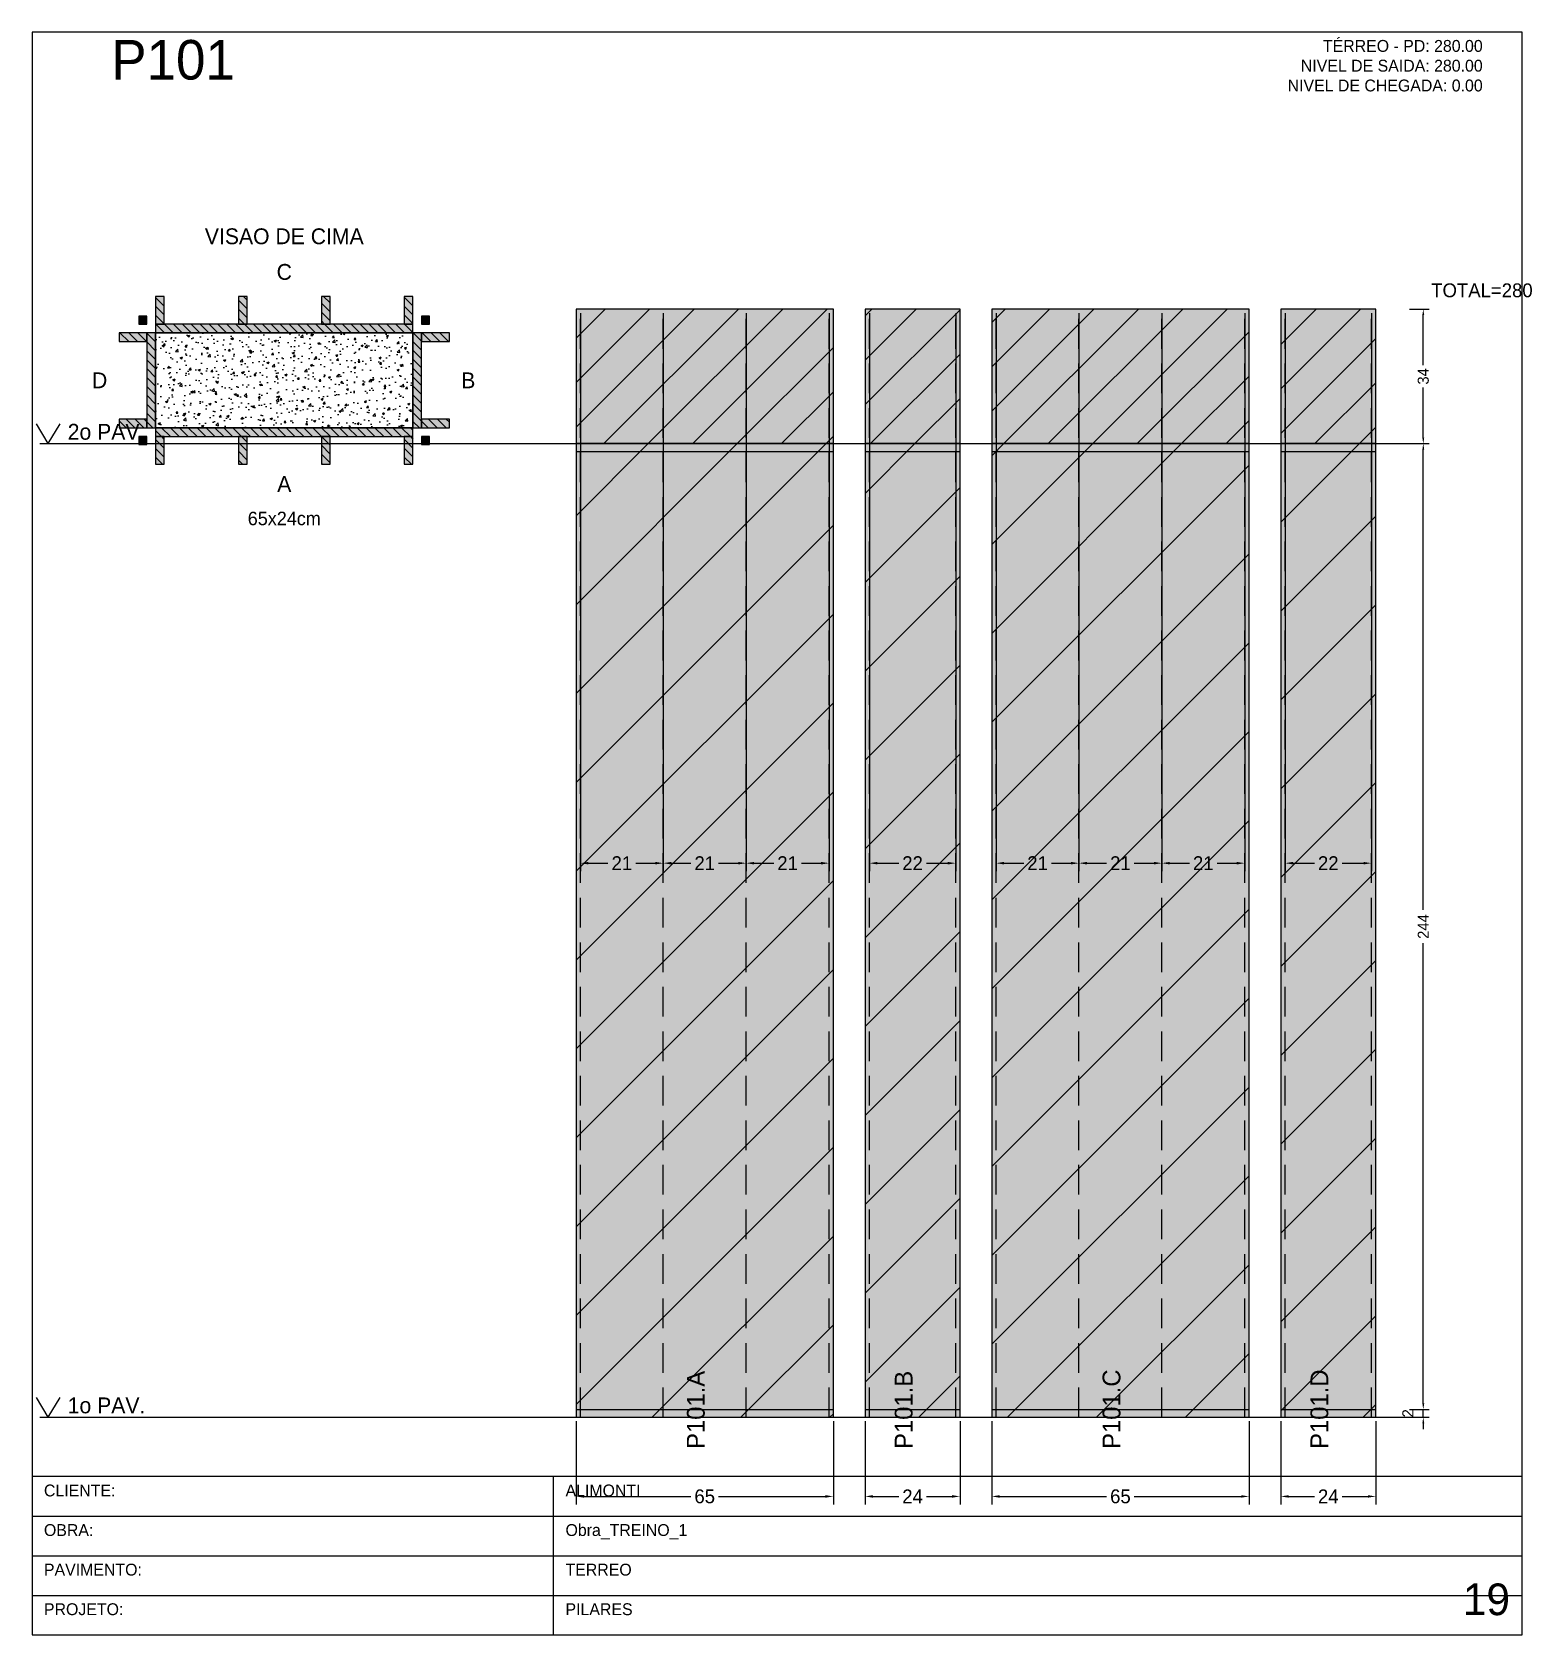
# Model space of a CAD drawing. Header units: metres. Extents: x 0 to 2089, y 0 to 2105.
# Drawn here: x 1263.2 to 1642, y 1275 to 1680 of the extents above; entities that cross this region are included whole.
import ezdxf
from ezdxf.enums import TextEntityAlignment as Align

# ---------------------------------------------------------------- set-up
doc = ezdxf.new("R2010")
doc.units = ezdxf.units.M
doc.linetypes.add('HIDDEN', pattern=[0.375, 0.25, -0.125])
for name, color, linetype in [('BORDA_CELULA', 9, 'Continuous'), ('CARIMBO', 9, 'Continuous'), ('CHAPA', 1, 'Continuous'), ('CONCRETO', 4, 'Continuous'), ('COTA', 241, 'Continuous'), ('Hachura', 251, 'Continuous'), ('LABEL_ID', 3, 'Continuous'), ('Nivel', 4, 'Continuous'), ('NOMENCLATURA', 1, 'Continuous'), ('Paineis', 200, 'Continuous'), ('SARR_2.2x7', 40, 'Continuous'), ('Texto Secao', 2, 'Continuous'), ('TEXTO_GERAL', 2, 'Continuous')]:
    doc.layers.add(name, color=color, linetype=linetype)
doc.dimstyles.new('FACE_DIM', dxfattribs={"dimtxt": 3.5, "dimasz": 2, "dimexe": 2, "dimexo": 1, "dimgap": 1, "dimtad": 1, "dimdec": 0, "dimrnd": 1, "dimcen": 2.5, "dimclrd": 241, "dimclre": 241, "dimclrt": 241, "dimazin": 3, "dimtfac": 1, "dimtmove": 0, "dimatfit": 3})

# ---------------------------------------------------------------- blocks, each defined once
blk = doc.blocks.new('_CLOSEDFILLED')
at = {"color": 0, "linetype": 'BYBLOCK'}
blk.add_solid([(-1, 0.16), (0, 0), (-1, -0.16)], dxfattribs=at)
blk = doc.blocks.new('*D257')
at = {"color": 241}
for p, q in [((1400.6, 1329), (1400.6, 1308)), ((1465.6, 1329), (1465.6, 1308)), ((1402.6, 1310), (1429.6, 1310)), ((1436.6, 1310), (1463.6, 1310))]:
    blk.add_line(p, q, dxfattribs=at)
at = {"layer": 'Defpoints'}
for p in [(1400.6, 1330), (1465.6, 1330), (1400.6, 1310)]:
    blk.add_point(p, dxfattribs=at)
at = {"color": 241, "xscale": 2, "yscale": 2, "rotation": 180}
blk.add_blockref('_CLOSEDFILLED', (1400.6, 1310), dxfattribs=at)
at = {"color": 241, "xscale": 2, "yscale": 2}
blk.add_blockref('_CLOSEDFILLED', (1465.6, 1310), dxfattribs=at)
at = {"color": 241, "insert": (1433.1, 1310), "char_height": 3.5, "attachment_point": 5}
blk.add_mtext('65', dxfattribs=at)
blk = doc.blocks.new('*D258')
at = {"color": 241}
for p, q in [((1401.7, 1609), (1401.7, 1468)), ((1422.63, 1609), (1422.63, 1468)), ((1403.7, 1470), (1408.67, 1470)), ((1415.67, 1470), (1420.63, 1470))]:
    blk.add_line(p, q, dxfattribs=at)
at = {"layer": 'Defpoints'}
for p in [(1401.7, 1610), (1422.63, 1610), (1401.7, 1470)]:
    blk.add_point(p, dxfattribs=at)
at = {"color": 241, "xscale": 2, "yscale": 2, "rotation": 180}
blk.add_blockref('_CLOSEDFILLED', (1401.7, 1470), dxfattribs=at)
at = {"color": 241, "xscale": 2, "yscale": 2}
blk.add_blockref('_CLOSEDFILLED', (1422.63, 1470), dxfattribs=at)
at = {"color": 241, "insert": (1412.17, 1470), "char_height": 3.5, "attachment_point": 5}
blk.add_mtext('21', dxfattribs=at)
blk = doc.blocks.new('*D259')
at = {"color": 241}
for p, q in [((1422.63, 1609), (1422.63, 1468)), ((1443.57, 1609), (1443.57, 1468)), ((1424.63, 1470), (1429.6, 1470)), ((1436.6, 1470), (1441.57, 1470))]:
    blk.add_line(p, q, dxfattribs=at)
at = {"layer": 'Defpoints'}
for p in [(1422.63, 1610), (1443.57, 1610), (1422.63, 1470)]:
    blk.add_point(p, dxfattribs=at)
at = {"color": 241, "xscale": 2, "yscale": 2, "rotation": 180}
blk.add_blockref('_CLOSEDFILLED', (1422.63, 1470), dxfattribs=at)
at = {"color": 241, "xscale": 2, "yscale": 2}
blk.add_blockref('_CLOSEDFILLED', (1443.57, 1470), dxfattribs=at)
at = {"color": 241, "insert": (1433.1, 1470), "char_height": 3.5, "attachment_point": 5}
blk.add_mtext('21', dxfattribs=at)
blk = doc.blocks.new('*D260')
at = {"color": 241}
for p, q in [((1443.57, 1609), (1443.57, 1468)), ((1464.5, 1609), (1464.5, 1468)), ((1445.57, 1470), (1450.53, 1470)), ((1457.53, 1470), (1462.5, 1470))]:
    blk.add_line(p, q, dxfattribs=at)
at = {"layer": 'Defpoints'}
for p in [(1443.57, 1610), (1464.5, 1610), (1443.57, 1470)]:
    blk.add_point(p, dxfattribs=at)
at = {"color": 241, "xscale": 2, "yscale": 2, "rotation": 180}
blk.add_blockref('_CLOSEDFILLED', (1443.57, 1470), dxfattribs=at)
at = {"color": 241, "xscale": 2, "yscale": 2}
blk.add_blockref('_CLOSEDFILLED', (1464.5, 1470), dxfattribs=at)
at = {"color": 241, "insert": (1454.03, 1470), "char_height": 3.5, "attachment_point": 5}
blk.add_mtext('21', dxfattribs=at)
blk = doc.blocks.new('*D261')
at = {"color": 241}
for p, q in [((1473.6, 1329), (1473.6, 1308)), ((1497.6, 1329), (1497.6, 1308)), ((1475.6, 1310), (1482.1, 1310)), ((1489.1, 1310), (1495.6, 1310))]:
    blk.add_line(p, q, dxfattribs=at)
at = {"layer": 'Defpoints'}
for p in [(1473.6, 1330), (1497.6, 1330), (1473.6, 1310)]:
    blk.add_point(p, dxfattribs=at)
at = {"color": 241, "xscale": 2, "yscale": 2, "rotation": 180}
blk.add_blockref('_CLOSEDFILLED', (1473.6, 1310), dxfattribs=at)
at = {"color": 241, "xscale": 2, "yscale": 2}
blk.add_blockref('_CLOSEDFILLED', (1497.6, 1310), dxfattribs=at)
at = {"color": 241, "insert": (1485.6, 1310), "char_height": 3.5, "attachment_point": 5}
blk.add_mtext('24', dxfattribs=at)
blk = doc.blocks.new('*D262')
at = {"color": 241}
for p, q in [((1474.7, 1609), (1474.7, 1468)), ((1496.5, 1609), (1496.5, 1468)), ((1476.7, 1470), (1482.1, 1470)), ((1489.1, 1470), (1494.5, 1470))]:
    blk.add_line(p, q, dxfattribs=at)
at = {"layer": 'Defpoints'}
for p in [(1474.7, 1610), (1496.5, 1610), (1474.7, 1470)]:
    blk.add_point(p, dxfattribs=at)
at = {"color": 241, "xscale": 2, "yscale": 2, "rotation": 180}
blk.add_blockref('_CLOSEDFILLED', (1474.7, 1470), dxfattribs=at)
at = {"color": 241, "xscale": 2, "yscale": 2}
blk.add_blockref('_CLOSEDFILLED', (1496.5, 1470), dxfattribs=at)
at = {"color": 241, "insert": (1485.6, 1470), "char_height": 3.5, "attachment_point": 5}
blk.add_mtext('22', dxfattribs=at)
blk = doc.blocks.new('*D263')
at = {"color": 241}
for p, q in [((1505.6, 1329), (1505.6, 1308)), ((1570.6, 1329), (1570.6, 1308)), ((1507.6, 1310), (1534.6, 1310)), ((1541.6, 1310), (1568.6, 1310))]:
    blk.add_line(p, q, dxfattribs=at)
at = {"layer": 'Defpoints'}
for p in [(1505.6, 1330), (1570.6, 1330), (1505.6, 1310)]:
    blk.add_point(p, dxfattribs=at)
at = {"color": 241, "xscale": 2, "yscale": 2, "rotation": 180}
blk.add_blockref('_CLOSEDFILLED', (1505.6, 1310), dxfattribs=at)
at = {"color": 241, "xscale": 2, "yscale": 2}
blk.add_blockref('_CLOSEDFILLED', (1570.6, 1310), dxfattribs=at)
at = {"color": 241, "insert": (1538.1, 1310), "char_height": 3.5, "attachment_point": 5}
blk.add_mtext('65', dxfattribs=at)
blk = doc.blocks.new('*D264')
at = {"color": 241}
for p, q in [((1506.7, 1609), (1506.7, 1468)), ((1527.63, 1609), (1527.63, 1468)), ((1508.7, 1470), (1513.67, 1470)), ((1520.67, 1470), (1525.63, 1470))]:
    blk.add_line(p, q, dxfattribs=at)
at = {"layer": 'Defpoints'}
for p in [(1506.7, 1610), (1527.63, 1610), (1506.7, 1470)]:
    blk.add_point(p, dxfattribs=at)
at = {"color": 241, "xscale": 2, "yscale": 2, "rotation": 180}
blk.add_blockref('_CLOSEDFILLED', (1506.7, 1470), dxfattribs=at)
at = {"color": 241, "xscale": 2, "yscale": 2}
blk.add_blockref('_CLOSEDFILLED', (1527.63, 1470), dxfattribs=at)
at = {"color": 241, "insert": (1517.17, 1470), "char_height": 3.5, "attachment_point": 5}
blk.add_mtext('21', dxfattribs=at)
blk = doc.blocks.new('*D265')
at = {"color": 241}
for p, q in [((1527.63, 1609), (1527.63, 1468)), ((1548.57, 1609), (1548.57, 1468)), ((1529.63, 1470), (1534.6, 1470)), ((1541.6, 1470), (1546.57, 1470))]:
    blk.add_line(p, q, dxfattribs=at)
at = {"layer": 'Defpoints'}
for p in [(1527.63, 1610), (1548.57, 1610), (1527.63, 1470)]:
    blk.add_point(p, dxfattribs=at)
at = {"color": 241, "xscale": 2, "yscale": 2, "rotation": 180}
blk.add_blockref('_CLOSEDFILLED', (1527.63, 1470), dxfattribs=at)
at = {"color": 241, "xscale": 2, "yscale": 2}
blk.add_blockref('_CLOSEDFILLED', (1548.57, 1470), dxfattribs=at)
at = {"color": 241, "insert": (1538.1, 1470), "char_height": 3.5, "attachment_point": 5}
blk.add_mtext('21', dxfattribs=at)
blk = doc.blocks.new('*D266')
at = {"color": 241}
for p, q in [((1548.57, 1609), (1548.57, 1468)), ((1569.5, 1609), (1569.5, 1468)), ((1550.57, 1470), (1555.53, 1470)), ((1562.53, 1470), (1567.5, 1470))]:
    blk.add_line(p, q, dxfattribs=at)
at = {"layer": 'Defpoints'}
for p in [(1548.57, 1610), (1569.5, 1610), (1548.57, 1470)]:
    blk.add_point(p, dxfattribs=at)
at = {"color": 241, "xscale": 2, "yscale": 2, "rotation": 180}
blk.add_blockref('_CLOSEDFILLED', (1548.57, 1470), dxfattribs=at)
at = {"color": 241, "xscale": 2, "yscale": 2}
blk.add_blockref('_CLOSEDFILLED', (1569.5, 1470), dxfattribs=at)
at = {"color": 241, "insert": (1559.03, 1470), "char_height": 3.5, "attachment_point": 5}
blk.add_mtext('21', dxfattribs=at)
blk = doc.blocks.new('*D267')
at = {"color": 241}
for p, q in [((1578.6, 1329), (1578.6, 1308)), ((1602.6, 1329), (1602.6, 1308)), ((1580.6, 1310), (1587.1, 1310)), ((1594.1, 1310), (1600.6, 1310))]:
    blk.add_line(p, q, dxfattribs=at)
at = {"layer": 'Defpoints'}
for p in [(1578.6, 1330), (1602.6, 1330), (1578.6, 1310)]:
    blk.add_point(p, dxfattribs=at)
at = {"color": 241, "xscale": 2, "yscale": 2, "rotation": 180}
blk.add_blockref('_CLOSEDFILLED', (1578.6, 1310), dxfattribs=at)
at = {"color": 241, "xscale": 2, "yscale": 2}
blk.add_blockref('_CLOSEDFILLED', (1602.6, 1310), dxfattribs=at)
at = {"color": 241, "insert": (1590.6, 1310), "char_height": 3.5, "attachment_point": 5}
blk.add_mtext('24', dxfattribs=at)
blk = doc.blocks.new('*D268')
at = {"color": 241}
for p, q in [((1579.7, 1609), (1579.7, 1468)), ((1601.5, 1609), (1601.5, 1468)), ((1581.7, 1470), (1587.1, 1470)), ((1594.1, 1470), (1599.5, 1470))]:
    blk.add_line(p, q, dxfattribs=at)
at = {"layer": 'Defpoints'}
for p in [(1579.7, 1610), (1601.5, 1610), (1579.7, 1470)]:
    blk.add_point(p, dxfattribs=at)
at = {"color": 241, "xscale": 2, "yscale": 2, "rotation": 180}
blk.add_blockref('_CLOSEDFILLED', (1579.7, 1470), dxfattribs=at)
at = {"color": 241, "xscale": 2, "yscale": 2}
blk.add_blockref('_CLOSEDFILLED', (1601.5, 1470), dxfattribs=at)
at = {"color": 241, "insert": (1590.6, 1470), "char_height": 3.5, "attachment_point": 5}
blk.add_mtext('22', dxfattribs=at)
blk = doc.blocks.new('*D270')
at = {"color": 241}
for p, q in [((1611.1, 1576), (1616.1, 1576)), ((1614.6, 1458.2), (1614.6, 1574.5)), ((1614.6, 1333.5), (1614.6, 1449.8)), ((1611.1, 1332), (1616.1, 1332))]:
    blk.add_line(p, q, dxfattribs=at)
at = {"layer": 'Defpoints'}
for p in [(1610.6, 1576), (1610.6, 1332), (1614.6, 1332)]:
    blk.add_point(p, dxfattribs=at)
at = {"color": 241, "xscale": 1.5, "yscale": 1.5}
for p, rotation in [((1614.6, 1576), 90), ((1614.6, 1332), 270)]:
    blk.add_blockref('_CLOSEDFILLED', p, dxfattribs=dict(at, rotation=rotation))
at = {"color": 241, "insert": (1614.6, 1454), "char_height": 2.8, "attachment_point": 5, "rotation": 90}
blk.add_mtext('244', dxfattribs=at)
blk = doc.blocks.new('*D271')
at = {"color": 241}
for p, q in [((1611.1, 1610), (1616.1, 1610)), ((1614.6, 1595.8), (1614.6, 1608.5)), ((1614.6, 1577.5), (1614.6, 1590.2)), ((1611.1, 1576), (1616.1, 1576))]:
    blk.add_line(p, q, dxfattribs=at)
at = {"layer": 'Defpoints'}
for p in [(1610.6, 1610), (1610.6, 1576), (1614.6, 1576)]:
    blk.add_point(p, dxfattribs=at)
at = {"color": 241, "xscale": 1.5, "yscale": 1.5}
for p, rotation in [((1614.6, 1610), 90), ((1614.6, 1576), 270)]:
    blk.add_blockref('_CLOSEDFILLED', p, dxfattribs=dict(at, rotation=rotation))
at = {"color": 241, "insert": (1614.6, 1593), "char_height": 2.8, "attachment_point": 5, "rotation": 90}
blk.add_mtext('34', dxfattribs=at)

msp = doc.modelspace()

# ---------------------------------------------------------------- hatches: boundary and pattern name
at = {"layer": 'CHAPA'}
for points in [[(1290.2, 1606.2), (1292.2, 1606.2), (1292.2, 1608.2), (1290.2, 1608.2)], [(1361.6, 1606.2), (1363.6, 1606.2), (1363.6, 1608.2), (1361.6, 1608.2)], [(1290.2, 1575.8), (1292.2, 1575.8), (1292.2, 1577.8), (1290.2, 1577.8)], [(1361.6, 1575.8), (1363.6, 1575.8), (1363.6, 1577.8), (1361.6, 1577.8)]]:
    msp.add_hatch(color=1, dxfattribs=at).paths.add_polyline_path(points)
at = {"layer": 'COTA'}
h = msp.add_hatch(dxfattribs=at)
h.set_pattern_fill('AR-CONC', color=256, scale=0.03)
h.paths.add_polyline_path([(1294.4, 1580), (1359.4, 1580), (1359.4, 1604), (1294.4, 1604)])
at = {"layer": 'Hachura'}
for points in [[(1400.6, 1576), (1465.6, 1576), (1465.6, 1610), (1400.6, 1610)], [(1473.6, 1576), (1497.6, 1576), (1497.6, 1610), (1473.6, 1610)], [(1505.6, 1576), (1570.6, 1576), (1570.6, 1610), (1505.6, 1610)], [(1578.6, 1576), (1602.6, 1576), (1602.6, 1610), (1578.6, 1610)], [(1400.6, 1330), (1465.6, 1330), (1465.6, 1576), (1400.6, 1576)], [(1473.6, 1330), (1497.6, 1330), (1497.6, 1576), (1473.6, 1576)], [(1505.6, 1330), (1570.6, 1330), (1570.6, 1576), (1505.6, 1576)], [(1578.6, 1330), (1602.6, 1330), (1602.6, 1576), (1578.6, 1576)]]:
    msp.add_hatch(color=256, dxfattribs=at).paths.add_polyline_path(points)
h = msp.add_hatch(dxfattribs=at)
h.set_pattern_fill('ANSI31', color=256, scale=2.5)
h.paths.add_polyline_path([(1400.6, 1576), (1465.6, 1576), (1465.6, 1610), (1400.6, 1610)])
h = msp.add_hatch(dxfattribs=at)
h.set_pattern_fill('ANSI31', color=256, scale=2.5)
h.paths.add_polyline_path([(1473.6, 1576), (1497.6, 1576), (1497.6, 1610), (1473.6, 1610)])
h = msp.add_hatch(dxfattribs=at)
h.set_pattern_fill('ANSI31', color=256, scale=2.5)
h.paths.add_polyline_path([(1505.6, 1576), (1570.6, 1576), (1570.6, 1610), (1505.6, 1610)])
h = msp.add_hatch(dxfattribs=at)
h.set_pattern_fill('ANSI31', color=256, scale=2.5)
h.paths.add_polyline_path([(1578.6, 1576), (1602.6, 1576), (1602.6, 1610), (1578.6, 1610)])
h = msp.add_hatch(dxfattribs=at)
h.set_pattern_fill('ANSI31', color=256, scale=5)
h.paths.add_polyline_path([(1400.6, 1330), (1465.6, 1330), (1465.6, 1576), (1400.6, 1576)])
h = msp.add_hatch(dxfattribs=at)
h.set_pattern_fill('ANSI31', color=256, scale=5)
h.paths.add_polyline_path([(1473.6, 1330), (1497.6, 1330), (1497.6, 1576), (1473.6, 1576)])
h = msp.add_hatch(dxfattribs=at)
h.set_pattern_fill('ANSI31', color=256, scale=5)
h.paths.add_polyline_path([(1505.6, 1330), (1570.6, 1330), (1570.6, 1576), (1505.6, 1576)])
h = msp.add_hatch(dxfattribs=at)
h.set_pattern_fill('ANSI31', color=256, scale=5)
h.paths.add_polyline_path([(1578.6, 1330), (1602.6, 1330), (1602.6, 1576), (1578.6, 1576)])
at = {"layer": 'Paineis'}
for points in [[(1292.2, 1580), (1294.4, 1580), (1294.4, 1604), (1292.2, 1604)], [(1294.4, 1604), (1359.4, 1604), (1359.4, 1606.2), (1294.4, 1606.2)], [(1359.4, 1580), (1361.6, 1580), (1361.6, 1604), (1359.4, 1604)], [(1294.4, 1577.8), (1359.4, 1577.8), (1359.4, 1580), (1294.4, 1580)]]:
    msp.add_hatch(color=256, dxfattribs=at).paths.add_polyline_path(points)
h = msp.add_hatch(dxfattribs=at)
h.set_pattern_fill('ANSI31', color=256, scale=0.5, angle=270)
h.paths.add_polyline_path([(1292.2, 1580), (1294.4, 1580), (1294.4, 1604), (1292.2, 1604)])
h = msp.add_hatch(dxfattribs=at)
h.set_pattern_fill('ANSI31', color=256, scale=0.5, angle=270)
h.paths.add_polyline_path([(1294.4, 1604), (1359.4, 1604), (1359.4, 1606.2), (1294.4, 1606.2)])
h = msp.add_hatch(dxfattribs=at)
h.set_pattern_fill('ANSI31', color=256, scale=0.5, angle=270)
h.paths.add_polyline_path([(1359.4, 1580), (1361.6, 1580), (1361.6, 1604), (1359.4, 1604)])
h = msp.add_hatch(dxfattribs=at)
h.set_pattern_fill('ANSI31', color=256, scale=0.5, angle=270)
h.paths.add_polyline_path([(1294.4, 1577.8), (1359.4, 1577.8), (1359.4, 1580), (1294.4, 1580)])
at = {"layer": 'SARR_2.2x7'}
for points in [[(1294.4, 1606.2), (1296.6, 1606.2), (1296.6, 1613.2), (1294.4, 1613.2)], [(1315.33, 1606.2), (1317.53, 1606.2), (1317.53, 1613.2), (1315.33, 1613.2)], [(1336.27, 1606.2), (1338.47, 1606.2), (1338.47, 1613.2), (1336.27, 1613.2)], [(1357.2, 1606.2), (1359.4, 1606.2), (1359.4, 1613.2), (1357.2, 1613.2)], [(1285.2, 1601.8), (1292.2, 1601.8), (1292.2, 1604), (1285.2, 1604)], [(1361.6, 1601.8), (1368.6, 1601.8), (1368.6, 1604), (1361.6, 1604)], [(1285.2, 1580), (1292.2, 1580), (1292.2, 1582.2), (1285.2, 1582.2)], [(1361.6, 1580), (1368.6, 1580), (1368.6, 1582.2), (1361.6, 1582.2)], [(1294.4, 1570.8), (1296.6, 1570.8), (1296.6, 1577.8), (1294.4, 1577.8)], [(1315.33, 1570.8), (1317.53, 1570.8), (1317.53, 1577.8), (1315.33, 1577.8)], [(1336.27, 1570.8), (1338.47, 1570.8), (1338.47, 1577.8), (1336.27, 1577.8)], [(1357.2, 1570.8), (1359.4, 1570.8), (1359.4, 1577.8), (1357.2, 1577.8)]]:
    msp.add_hatch(color=256, dxfattribs=at).paths.add_polyline_path(points)
h = msp.add_hatch(dxfattribs=at)
h.set_pattern_fill('ANSI31', color=256, scale=0.5, angle=270)
h.paths.add_polyline_path([(1294.4, 1606.2), (1296.6, 1606.2), (1296.6, 1613.2), (1294.4, 1613.2)])
h = msp.add_hatch(dxfattribs=at)
h.set_pattern_fill('ANSI31', color=256, scale=0.5, angle=270)
h.paths.add_polyline_path([(1315.33, 1606.2), (1317.53, 1606.2), (1317.53, 1613.2), (1315.33, 1613.2)])
h = msp.add_hatch(dxfattribs=at)
h.set_pattern_fill('ANSI31', color=256, scale=0.5, angle=270)
h.paths.add_polyline_path([(1336.27, 1606.2), (1338.47, 1606.2), (1338.47, 1613.2), (1336.27, 1613.2)])
h = msp.add_hatch(dxfattribs=at)
h.set_pattern_fill('ANSI31', color=256, scale=0.5, angle=270)
h.paths.add_polyline_path([(1357.2, 1606.2), (1359.4, 1606.2), (1359.4, 1613.2), (1357.2, 1613.2)])
h = msp.add_hatch(dxfattribs=at)
h.set_pattern_fill('ANSI31', color=256, scale=0.5, angle=270)
h.paths.add_polyline_path([(1285.2, 1601.8), (1292.2, 1601.8), (1292.2, 1604), (1285.2, 1604)])
h = msp.add_hatch(dxfattribs=at)
h.set_pattern_fill('ANSI31', color=256, scale=0.5, angle=270)
h.paths.add_polyline_path([(1361.6, 1601.8), (1368.6, 1601.8), (1368.6, 1604), (1361.6, 1604)])
h = msp.add_hatch(dxfattribs=at)
h.set_pattern_fill('ANSI31', color=256, scale=0.5, angle=270)
h.paths.add_polyline_path([(1285.2, 1580), (1292.2, 1580), (1292.2, 1582.2), (1285.2, 1582.2)])
h = msp.add_hatch(dxfattribs=at)
h.set_pattern_fill('ANSI31', color=256, scale=0.5, angle=270)
h.paths.add_polyline_path([(1361.6, 1580), (1368.6, 1580), (1368.6, 1582.2), (1361.6, 1582.2)])
h = msp.add_hatch(dxfattribs=at)
h.set_pattern_fill('ANSI31', color=256, scale=0.5, angle=270)
h.paths.add_polyline_path([(1294.4, 1570.8), (1296.6, 1570.8), (1296.6, 1577.8), (1294.4, 1577.8)])
h = msp.add_hatch(dxfattribs=at)
h.set_pattern_fill('ANSI31', color=256, scale=0.5, angle=270)
h.paths.add_polyline_path([(1315.33, 1570.8), (1317.53, 1570.8), (1317.53, 1577.8), (1315.33, 1577.8)])
h = msp.add_hatch(dxfattribs=at)
h.set_pattern_fill('ANSI31', color=256, scale=0.5, angle=270)
h.paths.add_polyline_path([(1336.27, 1570.8), (1338.47, 1570.8), (1338.47, 1577.8), (1336.27, 1577.8)])
h = msp.add_hatch(dxfattribs=at)
h.set_pattern_fill('ANSI31', color=256, scale=0.5, angle=270)
h.paths.add_polyline_path([(1357.2, 1570.8), (1359.4, 1570.8), (1359.4, 1577.8), (1357.2, 1577.8)])

# ---------------------------------------------------------------- linework, layer by layer
at = {"layer": 'BORDA_CELULA', "color": 9}
msp.add_lwpolyline([(1263.2, 1275), (1639.6, 1275), (1639.6, 1680), (1263.2, 1680)], close=True, dxfattribs=at)
at = {"layer": 'CARIMBO', "color": 40}
for p, q in [((1394.94, 1275), (1394.94, 1315)), ((1263.2, 1305), (1639.6, 1305)), ((1263.2, 1295), (1639.6, 1295)), ((1263.2, 1285), (1639.6, 1285))]:
    msp.add_line(p, q, dxfattribs=at)
msp.add_lwpolyline([(1263.2, 1275), (1639.6, 1275), (1639.6, 1315), (1263.2, 1315)], close=True, dxfattribs=at)
at = {"layer": 'CHAPA', "color": 1}
for points in [[(1290.2, 1606.2), (1292.2, 1606.2), (1292.2, 1608.2), (1290.2, 1608.2)], [(1361.6, 1606.2), (1363.6, 1606.2), (1363.6, 1608.2), (1361.6, 1608.2)], [(1290.2, 1575.8), (1292.2, 1575.8), (1292.2, 1577.8), (1290.2, 1577.8)], [(1361.6, 1575.8), (1363.6, 1575.8), (1363.6, 1577.8), (1361.6, 1577.8)]]:
    msp.add_lwpolyline(points, close=True, dxfattribs=at)
at = {"layer": 'CONCRETO', "color": 4}
msp.add_lwpolyline([(1294.4, 1580), (1359.4, 1580), (1359.4, 1604), (1294.4, 1604)], close=True, dxfattribs=at)
at = {"layer": 'Nivel', "color": 4}
for p, q in [((1264.2, 1581), (1267.2, 1576)), ((1270.2, 1581), (1267.2, 1576)), ((1265.2, 1576), (1615.6, 1576)), ((1264.2, 1335), (1267.2, 1330)), ((1270.2, 1335), (1267.2, 1330)), ((1265.2, 1330), (1615.6, 1330))]:
    msp.add_line(p, q, dxfattribs=at)
at = {"layer": 'Paineis'}
for p, q in [((1400.6, 1574), (1465.6, 1574)), ((1473.6, 1574), (1497.6, 1574)), ((1505.6, 1574), (1570.6, 1574)), ((1578.6, 1574), (1602.6, 1574)), ((1400.6, 1332), (1465.6, 1332)), ((1473.6, 1332), (1497.6, 1332)), ((1505.6, 1332), (1570.6, 1332)), ((1578.6, 1332), (1602.6, 1332))]:
    msp.add_line(p, q, dxfattribs=at)
for points in [[(1400.6, 1576), (1465.6, 1576), (1465.6, 1610), (1400.6, 1610)], [(1473.6, 1576), (1497.6, 1576), (1497.6, 1610), (1473.6, 1610)], [(1505.6, 1576), (1570.6, 1576), (1570.6, 1610), (1505.6, 1610)], [(1578.6, 1576), (1602.6, 1576), (1602.6, 1610), (1578.6, 1610)], [(1292.2, 1580), (1294.4, 1580), (1294.4, 1604), (1292.2, 1604)], [(1294.4, 1604), (1359.4, 1604), (1359.4, 1606.2), (1294.4, 1606.2)], [(1359.4, 1580), (1361.6, 1580), (1361.6, 1604), (1359.4, 1604)], [(1294.4, 1577.8), (1359.4, 1577.8), (1359.4, 1580), (1294.4, 1580)], [(1400.6, 1330), (1465.6, 1330), (1465.6, 1576), (1400.6, 1576)], [(1473.6, 1330), (1497.6, 1330), (1497.6, 1576), (1473.6, 1576)], [(1505.6, 1330), (1570.6, 1330), (1570.6, 1576), (1505.6, 1576)], [(1578.6, 1330), (1602.6, 1330), (1602.6, 1576), (1578.6, 1576)]]:
    msp.add_lwpolyline(points, close=True, dxfattribs=at)
at = {"layer": 'SARR_2.2x7', "linetype": 'HIDDEN', "ltscale": 30}
for p, q in [((1401.7, 1330), (1401.7, 1610)), ((1422.63, 1330), (1422.63, 1610)), ((1443.57, 1330), (1443.57, 1610)), ((1464.5, 1330), (1464.5, 1610)), ((1474.7, 1330), (1474.7, 1610)), ((1496.5, 1330), (1496.5, 1610)), ((1506.7, 1330), (1506.7, 1610)), ((1527.63, 1330), (1527.63, 1610)), ((1548.57, 1330), (1548.57, 1610)), ((1569.5, 1330), (1569.5, 1610)), ((1579.7, 1330), (1579.7, 1610)), ((1601.5, 1330), (1601.5, 1610))]:
    msp.add_line(p, q, dxfattribs=at)
at = {"layer": 'SARR_2.2x7'}
for points in [[(1294.4, 1606.2), (1296.6, 1606.2), (1296.6, 1613.2), (1294.4, 1613.2)], [(1315.33, 1606.2), (1317.53, 1606.2), (1317.53, 1613.2), (1315.33, 1613.2)], [(1336.27, 1606.2), (1338.47, 1606.2), (1338.47, 1613.2), (1336.27, 1613.2)], [(1357.2, 1606.2), (1359.4, 1606.2), (1359.4, 1613.2), (1357.2, 1613.2)], [(1285.2, 1601.8), (1292.2, 1601.8), (1292.2, 1604), (1285.2, 1604)], [(1361.6, 1601.8), (1368.6, 1601.8), (1368.6, 1604), (1361.6, 1604)], [(1285.2, 1580), (1292.2, 1580), (1292.2, 1582.2), (1285.2, 1582.2)], [(1361.6, 1580), (1368.6, 1580), (1368.6, 1582.2), (1361.6, 1582.2)], [(1294.4, 1570.8), (1296.6, 1570.8), (1296.6, 1577.8), (1294.4, 1577.8)], [(1315.33, 1570.8), (1317.53, 1570.8), (1317.53, 1577.8), (1315.33, 1577.8)], [(1336.27, 1570.8), (1338.47, 1570.8), (1338.47, 1577.8), (1336.27, 1577.8)], [(1357.2, 1570.8), (1359.4, 1570.8), (1359.4, 1577.8), (1357.2, 1577.8)]]:
    msp.add_lwpolyline(points, close=True, dxfattribs=at)

# ---------------------------------------------------------------- texts
at = {"layer": 'CARIMBO', "color": 9}
for s, p in [('CLIENTE:', (1266.2, 1310)), ('OBRA:', (1266.2, 1300)), ('PAVIMENTO:', (1266.2, 1290)), ('PROJETO:', (1266.2, 1280))]:
    msp.add_text(s, height=3, dxfattribs=at).set_placement(p)
at = {"layer": 'COTA', "color": 241}
msp.add_text('TOTAL=280', height=3.5, dxfattribs=at).set_placement((1616.6, 1613))
at = {"layer": 'Cota Secao (2x)', "color": 4}
msp.add_text('65x24cm', height=3.4, dxfattribs=at).set_placement((1326.9, 1558.8), align=Align.TOP_CENTER)
at = {"layer": 'LABEL_ID', "color": 3}
msp.add_text('19', height=8, dxfattribs=at).set_placement((1624.6, 1280))
at = {"layer": 'Nivel', "color": 4}
for s, p in [('2o PAV.', (1272.2, 1577)), ('1o PAV.', (1272.2, 1331))]:
    msp.add_text(s, height=4, dxfattribs=at).set_placement(p)
at = {"layer": 'NOMENCLATURA', "color": 1}
msp.add_text('P101', height=10, dxfattribs=at).set_placement((1283.2, 1668))
at = {"layer": 'Texto Secao', "color": 2}
for s, p in [('VISAO DE CIMA', (1326.9, 1625.2)), ('C', (1326.9, 1616.2))]:
    msp.add_text(s, height=4, dxfattribs=at).set_placement(p, align=Align.BOTTOM_CENTER)
msp.add_text('D', height=4, dxfattribs=at).set_placement((1282.2, 1592), align=Align.MIDDLE_RIGHT)
msp.add_text('B', height=4, dxfattribs=at).set_placement((1371.6, 1592), align=Align.MIDDLE_LEFT)
msp.add_text('A', height=4, dxfattribs=at).set_placement((1326.9, 1567.8), align=Align.TOP_CENTER)
for s, p in [('P101.A', (1433.1, 1322)), ('P101.B', (1485.6, 1322)), ('P101.C', (1538.1, 1322)), ('P101.D', (1590.6, 1322))]:
    msp.add_text(s, height=4.5, rotation=90, dxfattribs=at).set_placement(p)
at = {"layer": 'TEXTO_GERAL', "color": 2}
for s, p in [('TÉRREO - PD: 280.00', (1629.6, 1675)), ('NIVEL DE SAIDA: 280.00', (1629.6, 1670)), ('NIVEL DE CHEGADA: 0.00', (1629.6, 1665))]:
    msp.add_text(s, height=3, dxfattribs=at).set_placement(p, align=Align.RIGHT)
for s, p in [('ALIMONTI', (1397.94, 1310)), ('Obra_TREINO_1', (1397.94, 1300)), ('TERREO', (1397.94, 1290)), ('PILARES', (1397.94, 1280))]:
    msp.add_text(s, height=3, dxfattribs=at).set_placement(p)

# ---------------------------------------------------------------- dimensions: what is measured, and where the dimension line sits
for base, p1, p2, picture, middle in [((1401.7, 1470), (1401.7, 1610), (1422.63, 1610), '*D258', (1412.17, 1470)), ((1422.63, 1470), (1422.63, 1610), (1443.57, 1610), '*D259', (1433.1, 1470)), ((1443.57, 1470), (1443.57, 1610), (1464.5, 1610), '*D260', (1454.03, 1470)), ((1474.7, 1470), (1474.7, 1610), (1496.5, 1610), '*D262', (1485.6, 1470)), ((1506.7, 1470), (1506.7, 1610), (1527.63, 1610), '*D264', (1517.17, 1470)), ((1527.63, 1470), (1527.63, 1610), (1548.57, 1610), '*D265', (1538.1, 1470)), ((1548.57, 1470), (1548.57, 1610), (1569.5, 1610), '*D266', (1559.03, 1470)), ((1579.7, 1470), (1579.7, 1610), (1601.5, 1610), '*D268', (1590.6, 1470)), ((1400.6, 1310), (1400.6, 1330), (1465.6, 1330), '*D257', (1433.1, 1310)), ((1473.6, 1310), (1473.6, 1330), (1497.6, 1330), '*D261', (1485.6, 1310)), ((1505.6, 1310), (1505.6, 1330), (1570.6, 1330), '*D263', (1538.1, 1310)), ((1578.6, 1310), (1578.6, 1330), (1602.6, 1330), '*D267', (1590.6, 1310))]:
    dim = msp.add_linear_dim(base=base, p1=p1, p2=p2, dimstyle='FACE_DIM')
    dim.commit()
    dim.dimension.update_dxf_attribs({"geometry": picture, "text_midpoint": middle})
for base, p1, p2, picture, middle in [((1614.6, 1576), (1610.6, 1576), (1610.6, 1610), '*D271', (1614.6, 1593)), ((1614.6, 1332), (1610.6, 1332), (1610.6, 1576), '*D270', (1614.6, 1454))]:
    dim = msp.add_linear_dim(base=base, p1=p1, p2=p2, angle=90, dimstyle='FACE_DIM', override={"dimtxt": 2.8, "dimasz": 1.5, "dimexe": 1.5, "dimexo": 0.5})
    dim.commit()
    dim.dimension.update_dxf_attribs({"geometry": picture, "text_midpoint": middle})
msp.add_linear_dim(base=(1614.6, 1330), p1=(1610.6, 1330), p2=(1610.6, 1332), angle=90, dimstyle='FACE_DIM', override={"dimtxt": 2.8, "dimasz": 1.5, "dimexe": 1.5, "dimexo": 0.5}).render()

doc.saveas('drawing.dxf')
